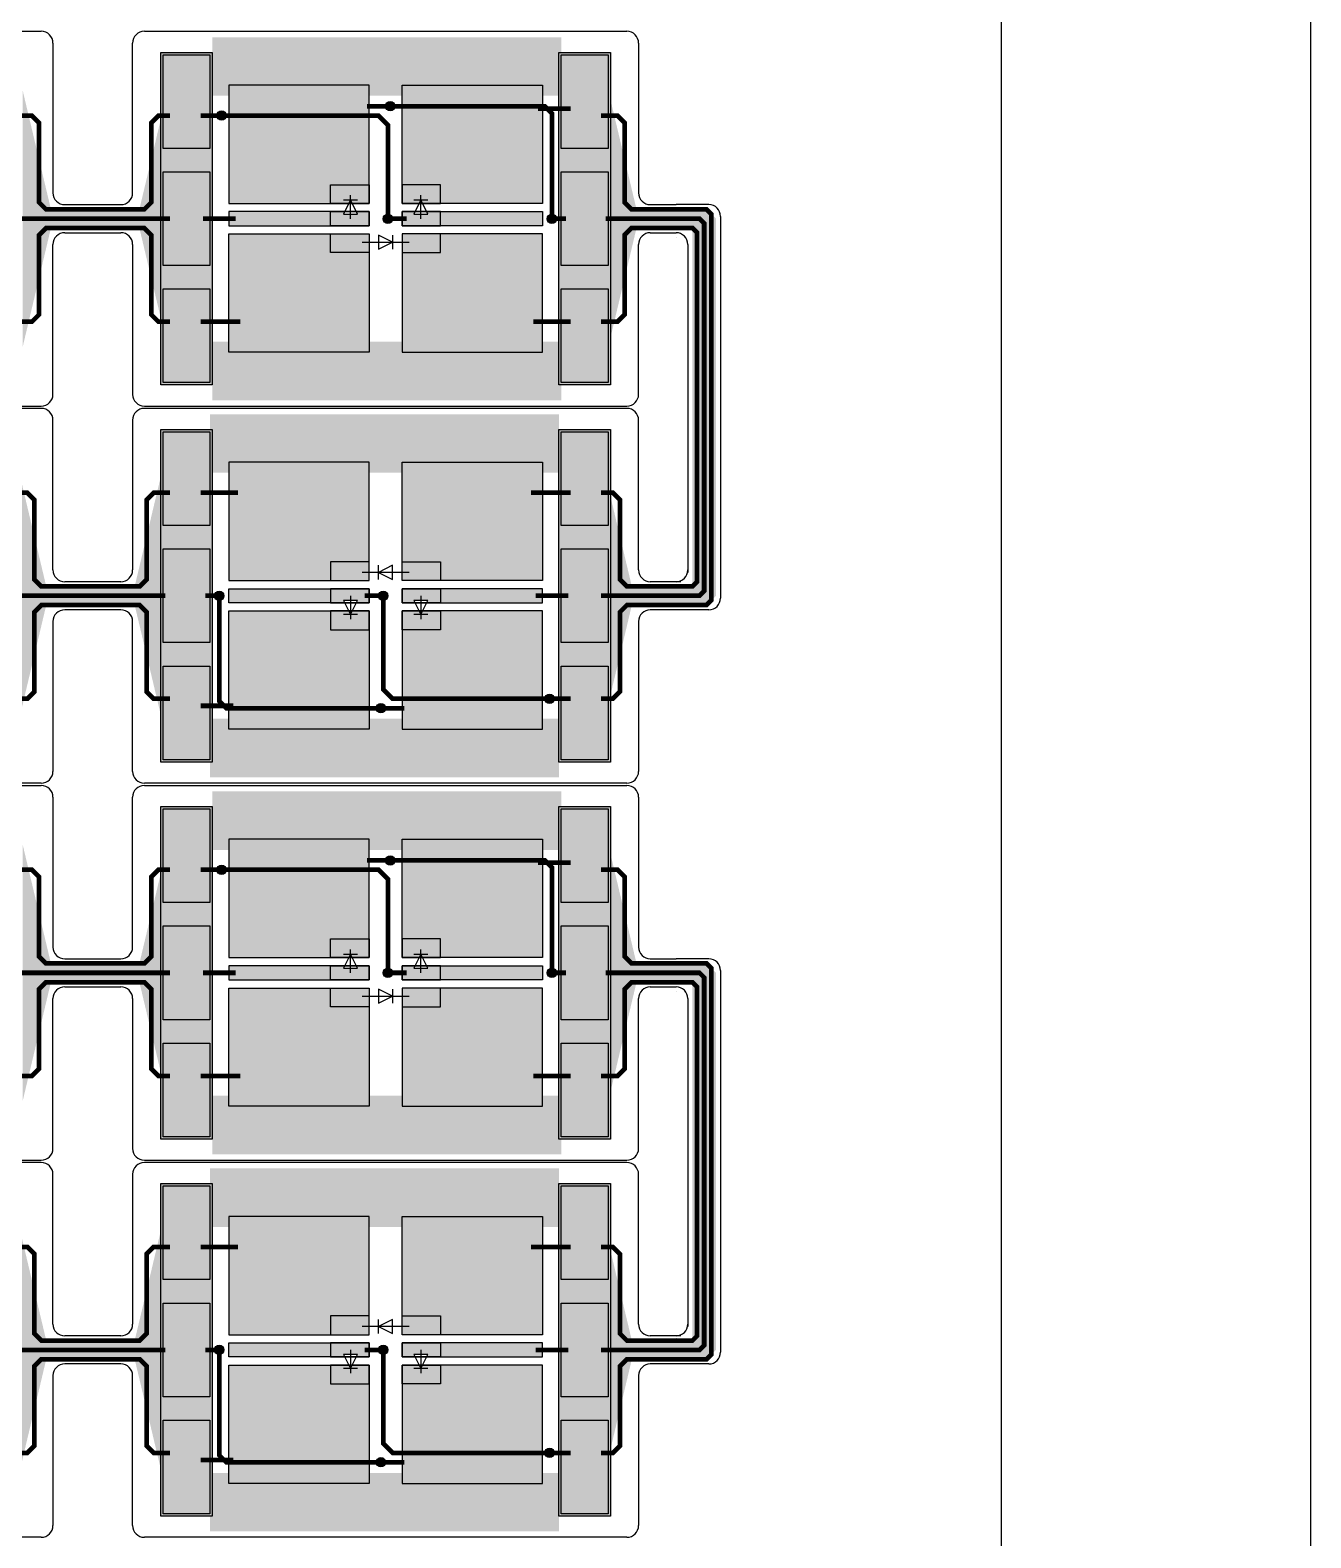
# Model space of a CAD drawing. Extents: x 1822 to 2392, y 725 to 1125.
# Drawn here: x 2337.5 to 2392.2, y 869.4 to 933.8 of the extents above; entities that cross this region are included whole.
import ezdxf

# ---------------------------------------------------------------- set-up
doc = ezdxf.new("R2010")
doc.units = 0
doc.header["$LTSCALE"] = 0.2
doc.layers.get('0').update_dxf_attribs({"linetype": 'CONTINUOUS'})
for name, color, linetype in [('BS', 1, 'CONTINUOUS'), ('Durchsteiger', 3, 'CONTINUOUS'), ('LED', 7, 'CONTINUOUS'), ('LS', 5, 'CONTINUOUS'), ('Rand', 6, 'CONTINUOUS')]:
    doc.layers.add(name, color=color, linetype=linetype)

# ---------------------------------------------------------------- blocks, each defined once
blk = doc.blocks.new('A2Q')
blk.add_lwpolyline([(0, 0), (570, 0), (570, 400), (0, 400)], close=True)

msp = doc.modelspace()

# ---------------------------------------------------------------- hatches: boundary and pattern name
at = {"layer": 'BS'}
h = msp.add_hatch(color=256, dxfattribs=at)
h.paths.add_polyline_path([(2345.2, 932.7), (2343.2, 932.7), (2343.2, 928.7), (2345.2, 928.7)])
h.paths.add_polyline_path([(2345.2, 927.7), (2343.2, 927.7), (2343.2, 923.7), (2345.2, 923.7)])
h.paths.add_polyline_path([(2345.2, 922.7), (2343.2, 922.7), (2343.2, 918.7), (2345.2, 918.7)])
h = msp.add_hatch(color=256, dxfattribs=at)
h.paths.add_polyline_path([(2362.2, 932.7), (2360.2, 932.7), (2360.2, 928.7), (2362.2, 928.7)])
h.paths.add_polyline_path([(2362.2, 927.7), (2360.2, 927.7), (2360.2, 923.7), (2362.2, 923.7)])
h.paths.add_polyline_path([(2362.2, 922.7), (2360.2, 922.7), (2360.2, 918.7), (2362.2, 918.7)])
h = msp.add_hatch(color=256, dxfattribs=at)
h.paths.add_polyline_path([(2346, 931.4), (2346, 926.35), (2350.35, 926.35), (2350.35, 927.15), (2352, 927.15), (2352, 931.4)])
h.paths.add_polyline_path([(2346, 926), (2346, 925.4), (2350.35, 925.4), (2350.35, 926)])
h.paths.add_polyline_path([(2346, 925.05), (2346, 920), (2352, 920), (2352, 924.25), (2350.35, 924.25), (2350.35, 925.05)])
h.paths.add_polyline_path([(2355.05, 925.05), (2355.05, 924.25), (2353.4, 924.25), (2353.4, 920), (2359.4, 920), (2359.4, 925.05)])
h.paths.add_polyline_path([(2355.05, 926), (2355.05, 925.4), (2359.4, 925.4), (2359.4, 926)])
h.paths.add_polyline_path([(2353.4, 931.4), (2353.4, 927.15), (2355.05, 927.15), (2355.05, 926.35), (2359.4, 926.35), (2359.4, 931.4)])
h.paths.add_polyline_path([(2353.4, 927.15), (2353.4, 926.35), (2354.125, 926.35), (2354.2, 926.5), (2354.275, 926.35), (2355.05, 926.35), (2355.05, 927.15)], flags=17)
h.paths.add_polyline_path([(2353.4, 926), (2353.4, 925.4), (2355.05, 925.4), (2355.05, 926), (2354.45, 926), (2354.5, 925.9), (2353.9, 925.9), (2353.95, 926)])
h.paths.add_polyline_path([(2353.4, 925.05), (2353.4, 924.25), (2355.05, 924.25), (2355.05, 925.05)], flags=17)
h.paths.add_polyline_path([(2350.35, 925.05), (2350.35, 924.25), (2352, 924.25), (2352, 925.05)], flags=16)
h.paths.add_polyline_path([(2350.35, 926), (2350.35, 925.4), (2352, 925.4), (2352, 926), (2351.45, 926), (2351.5, 925.9), (2350.9, 925.9), (2350.95, 926)])
h.paths.add_polyline_path([(2350.35, 927.15), (2350.35, 926.35), (2351.125, 926.35), (2351.2, 926.5), (2351.275, 926.35), (2352, 926.35), (2352, 927.15)], flags=17)
h = msp.add_hatch(color=256, dxfattribs=at)
h.paths.add_polyline_path([(2343.2, 902.6), (2345.2, 902.6), (2345.2, 906.6), (2343.2, 906.6)])
h.paths.add_polyline_path([(2343.2, 907.6), (2345.2, 907.6), (2345.2, 911.6), (2343.2, 911.6)])
h.paths.add_polyline_path([(2343.2, 912.6), (2345.2, 912.6), (2345.2, 916.6), (2343.2, 916.6)])
h = msp.add_hatch(color=256, dxfattribs=at)
h.paths.add_polyline_path([(2360.2, 902.6), (2362.2, 902.6), (2362.2, 906.6), (2360.2, 906.6)])
h.paths.add_polyline_path([(2360.2, 907.6), (2362.2, 907.6), (2362.2, 911.6), (2360.2, 911.6)])
h.paths.add_polyline_path([(2360.2, 912.6), (2362.2, 912.6), (2362.2, 916.6), (2360.2, 916.6)])
h = msp.add_hatch(color=256, dxfattribs=at)
h.paths.add_polyline_path([(2359.4, 903.9), (2359.4, 908.95), (2355.05, 908.95), (2355.05, 908.15), (2353.4, 908.15), (2353.4, 903.9)])
h.paths.add_polyline_path([(2359.4, 909.3), (2359.4, 909.9), (2355.05, 909.9), (2355.05, 909.3)])
h.paths.add_polyline_path([(2359.4, 910.25), (2359.4, 915.3), (2353.4, 915.3), (2353.4, 911.05), (2355.05, 911.05), (2355.05, 910.25)])
h.paths.add_polyline_path([(2350.35, 910.25), (2350.35, 911.05), (2352, 911.05), (2352, 915.3), (2346, 915.3), (2346, 910.25)])
h.paths.add_polyline_path([(2350.35, 909.3), (2350.35, 909.9), (2346, 909.9), (2346, 909.3)])
h.paths.add_polyline_path([(2352, 903.9), (2352, 908.15), (2350.35, 908.15), (2350.35, 908.95), (2346, 908.95), (2346, 903.9)])
h.paths.add_polyline_path([(2352, 908.15), (2352, 908.95), (2351.275, 908.95), (2351.2, 908.8), (2351.125, 908.95), (2350.35, 908.95), (2350.35, 908.15)], flags=17)
h.paths.add_polyline_path([(2352, 909.3), (2352, 909.9), (2350.35, 909.9), (2350.35, 909.3), (2350.95, 909.3), (2350.9, 909.4), (2351.5, 909.4), (2351.45, 909.3)])
h.paths.add_polyline_path([(2352, 910.25), (2352, 911.05), (2350.35, 911.05), (2350.35, 910.25)], flags=17)
h.paths.add_polyline_path([(2355.05, 910.25), (2355.05, 911.05), (2353.4, 911.05), (2353.4, 910.25)], flags=16)
h.paths.add_polyline_path([(2355.05, 909.3), (2355.05, 909.9), (2353.4, 909.9), (2353.4, 909.3), (2353.95, 909.3), (2353.9, 909.4), (2354.5, 909.4), (2354.45, 909.3)])
h.paths.add_polyline_path([(2355.05, 908.15), (2355.05, 908.95), (2354.275, 908.95), (2354.2, 908.8), (2354.125, 908.95), (2353.4, 908.95), (2353.4, 908.15)], flags=17)
h = msp.add_hatch(color=256, dxfattribs=at)
h.paths.add_polyline_path([(2345.2, 900.5), (2343.2, 900.5), (2343.2, 896.5), (2345.2, 896.5)])
h.paths.add_polyline_path([(2345.2, 895.5), (2343.2, 895.5), (2343.2, 891.5), (2345.2, 891.5)])
h.paths.add_polyline_path([(2345.2, 890.5), (2343.2, 890.5), (2343.2, 886.5), (2345.2, 886.5)])
h = msp.add_hatch(color=256, dxfattribs=at)
h.paths.add_polyline_path([(2362.2, 900.5), (2360.2, 900.5), (2360.2, 896.5), (2362.2, 896.5)])
h.paths.add_polyline_path([(2362.2, 895.5), (2360.2, 895.5), (2360.2, 891.5), (2362.2, 891.5)])
h.paths.add_polyline_path([(2362.2, 890.5), (2360.2, 890.5), (2360.2, 886.5), (2362.2, 886.5)])
h = msp.add_hatch(color=256, dxfattribs=at)
h.paths.add_polyline_path([(2346, 899.2), (2346, 894.15), (2350.35, 894.15), (2350.35, 894.95), (2352, 894.95), (2352, 899.2)])
h.paths.add_polyline_path([(2346, 893.8), (2346, 893.2), (2350.35, 893.2), (2350.35, 893.8)])
h.paths.add_polyline_path([(2346, 892.85), (2346, 887.8), (2352, 887.8), (2352, 892.05), (2350.35, 892.05), (2350.35, 892.85)])
h.paths.add_polyline_path([(2355.05, 892.85), (2355.05, 892.05), (2353.4, 892.05), (2353.4, 887.8), (2359.4, 887.8), (2359.4, 892.85)])
h.paths.add_polyline_path([(2355.05, 893.8), (2355.05, 893.2), (2359.4, 893.2), (2359.4, 893.8)])
h.paths.add_polyline_path([(2353.4, 899.2), (2353.4, 894.95), (2355.05, 894.95), (2355.05, 894.15), (2359.4, 894.15), (2359.4, 899.2)])
h.paths.add_polyline_path([(2353.4, 894.95), (2353.4, 894.15), (2354.125, 894.15), (2354.2, 894.3), (2354.275, 894.15), (2355.05, 894.15), (2355.05, 894.95)], flags=17)
h.paths.add_polyline_path([(2353.4, 893.8), (2353.4, 893.2), (2355.05, 893.2), (2355.05, 893.8), (2354.45, 893.8), (2354.5, 893.7), (2353.9, 893.7), (2353.95, 893.8)])
h.paths.add_polyline_path([(2353.4, 892.85), (2353.4, 892.05), (2355.05, 892.05), (2355.05, 892.85)], flags=17)
h.paths.add_polyline_path([(2350.35, 892.85), (2350.35, 892.05), (2352, 892.05), (2352, 892.85)], flags=16)
h.paths.add_polyline_path([(2350.35, 893.8), (2350.35, 893.2), (2352, 893.2), (2352, 893.8), (2351.45, 893.8), (2351.5, 893.7), (2350.9, 893.7), (2350.95, 893.8)])
h.paths.add_polyline_path([(2350.35, 894.95), (2350.35, 894.15), (2351.125, 894.15), (2351.2, 894.3), (2351.275, 894.15), (2352, 894.15), (2352, 894.95)], flags=17)
h = msp.add_hatch(color=256, dxfattribs=at)
h.paths.add_polyline_path([(2343.2, 870.4), (2345.2, 870.4), (2345.2, 874.4), (2343.2, 874.4)])
h.paths.add_polyline_path([(2343.2, 875.4), (2345.2, 875.4), (2345.2, 879.4), (2343.2, 879.4)])
h.paths.add_polyline_path([(2343.2, 880.4), (2345.2, 880.4), (2345.2, 884.4), (2343.2, 884.4)])
h = msp.add_hatch(color=256, dxfattribs=at)
h.paths.add_polyline_path([(2360.2, 870.4), (2362.2, 870.4), (2362.2, 874.4), (2360.2, 874.4)])
h.paths.add_polyline_path([(2360.2, 875.4), (2362.2, 875.4), (2362.2, 879.4), (2360.2, 879.4)])
h.paths.add_polyline_path([(2360.2, 880.4), (2362.2, 880.4), (2362.2, 884.4), (2360.2, 884.4)])
h = msp.add_hatch(color=256, dxfattribs=at)
h.paths.add_polyline_path([(2359.4, 871.7), (2359.4, 876.75), (2355.05, 876.75), (2355.05, 875.95), (2353.4, 875.95), (2353.4, 871.7)])
h.paths.add_polyline_path([(2359.4, 877.1), (2359.4, 877.7), (2355.05, 877.7), (2355.05, 877.1)])
h.paths.add_polyline_path([(2359.4, 878.05), (2359.4, 883.1), (2353.4, 883.1), (2353.4, 878.85), (2355.05, 878.85), (2355.05, 878.05)])
h.paths.add_polyline_path([(2350.35, 878.05), (2350.35, 878.85), (2352, 878.85), (2352, 883.1), (2346, 883.1), (2346, 878.05)])
h.paths.add_polyline_path([(2350.35, 877.1), (2350.35, 877.7), (2346, 877.7), (2346, 877.1)])
h.paths.add_polyline_path([(2352, 871.7), (2352, 875.95), (2350.35, 875.95), (2350.35, 876.75), (2346, 876.75), (2346, 871.7)])
h.paths.add_polyline_path([(2352, 875.95), (2352, 876.75), (2351.275, 876.75), (2351.2, 876.6), (2351.125, 876.75), (2350.35, 876.75), (2350.35, 875.95)], flags=17)
h.paths.add_polyline_path([(2352, 877.1), (2352, 877.7), (2350.35, 877.7), (2350.35, 877.1), (2350.95, 877.1), (2350.9, 877.2), (2351.5, 877.2), (2351.45, 877.1)])
h.paths.add_polyline_path([(2352, 878.05), (2352, 878.85), (2350.35, 878.85), (2350.35, 878.05)], flags=17)
h.paths.add_polyline_path([(2355.05, 878.05), (2355.05, 878.85), (2353.4, 878.85), (2353.4, 878.05)], flags=16)
h.paths.add_polyline_path([(2355.05, 877.1), (2355.05, 877.7), (2353.4, 877.7), (2353.4, 877.1), (2353.95, 877.1), (2353.9, 877.2), (2354.5, 877.2), (2354.45, 877.1)])
h.paths.add_polyline_path([(2355.05, 875.95), (2355.05, 876.75), (2354.275, 876.75), (2354.2, 876.6), (2354.125, 876.75), (2353.4, 876.75), (2353.4, 875.95)], flags=17)
at = {"layer": 'Durchsteiger'}
for points in [[(2345.7, 930.3, 1), (2345.7, 929.9, 1)], [(2352.9, 930.7, 1), (2352.9, 930.3, 1)], [(2352.8, 925.9, 1), (2352.8, 925.5, 1)], [(2359.8, 925.9, 1), (2359.8, 925.5, 1)], [(2345.6, 909.4, 1), (2345.6, 909.8, 1)], [(2352.6, 909.4, 1), (2352.6, 909.8, 1)], [(2359.7, 905, 1), (2359.7, 905.4, 1)], [(2352.5, 904.6, 1), (2352.5, 905, 1)], [(2345.7, 898.1, 1), (2345.7, 897.7, 1)], [(2352.9, 898.5, 1), (2352.9, 898.1, 1)], [(2352.8, 893.7, 1), (2352.8, 893.3, 1)], [(2359.8, 893.7, 1), (2359.8, 893.3, 1)], [(2345.6, 877.2, 1), (2345.6, 877.6, 1)], [(2352.6, 877.2, 1), (2352.6, 877.6, 1)], [(2359.7, 872.8, 1), (2359.7, 873.2, 1)], [(2352.5, 872.4, 1), (2352.5, 872.8, 1)]]:
    msp.add_hatch(color=256, dxfattribs=at).paths.add_polyline_path(points)
at = {"layer": 'LS'}
for points in [[(2345.3, 932.8), (2343.1, 932.8), (2343.1, 918.6), (2345.3, 918.6)], [(2362.3, 932.8), (2360.1, 932.8), (2360.1, 918.6), (2362.3, 918.6)], [(2345.3, 916.7), (2343.1, 916.7), (2343.1, 902.5), (2345.3, 902.5)], [(2362.3, 916.7), (2360.1, 916.7), (2360.1, 902.5), (2362.3, 902.5)], [(2345.3, 900.6), (2343.1, 900.6), (2343.1, 886.4), (2345.3, 886.4)], [(2362.3, 900.6), (2360.1, 900.6), (2360.1, 886.4), (2362.3, 886.4)], [(2345.3, 884.5), (2343.1, 884.5), (2343.1, 870.3), (2345.3, 870.3)], [(2362.3, 884.5), (2360.1, 884.5), (2360.1, 870.3), (2362.3, 870.3)]]:
    msp.add_hatch(color=256, dxfattribs=at).paths.add_polyline_path(points)

# ---------------------------------------------------------------- linework, layer by layer
at = {"layer": 'BS'}
for p, q in [((2352.7, 925.6), (2352.7, 925.8)), ((2352.6, 925.7), (2352.8, 925.7)), ((2352.7, 909.7), (2352.7, 909.5)), ((2352.8, 909.6), (2352.6, 909.6)), ((2352.7, 893.4), (2352.7, 893.6)), ((2352.6, 893.5), (2352.8, 893.5)), ((2352.7, 877.5), (2352.7, 877.3)), ((2352.8, 877.4), (2352.6, 877.4))]:
    msp.add_line(p, q, dxfattribs=at)
for points in [[(2343.2, 928.7), (2343.2, 932.7), (2345.2, 932.7), (2345.2, 928.7)], [(2360.2, 928.7), (2360.2, 932.7), (2362.2, 932.7), (2362.2, 928.7)], [(2352, 926.35), (2352, 931.4), (2346, 931.4), (2346, 926.35)], [(2353.4, 926.35), (2353.4, 931.4), (2359.4, 931.4), (2359.4, 926.35)], [(2343.2, 923.7), (2343.2, 927.7), (2345.2, 927.7), (2345.2, 923.7)], [(2360.2, 923.7), (2360.2, 927.7), (2362.2, 927.7), (2362.2, 923.7)], [(2350.35, 926.35), (2350.35, 927.15), (2352, 927.15), (2352, 926.35)], [(2355.05, 926.35), (2355.05, 927.15), (2353.4, 927.15), (2353.4, 926.35)], [(2352, 925.4), (2352, 926), (2346, 926), (2346, 925.4)], [(2350.35, 925.4), (2350.35, 926), (2352, 926), (2352, 925.4)], [(2355.05, 925.4), (2355.05, 926), (2353.4, 926), (2353.4, 925.4)], [(2353.4, 925.4), (2353.4, 926), (2359.4, 926), (2359.4, 925.4)], [(2352, 925.05), (2352, 920), (2346, 920), (2346, 925.05)], [(2350.35, 924.25), (2350.35, 925.05), (2352, 925.05), (2352, 924.25)], [(2355.05, 924.25), (2355.05, 925.05), (2353.4, 925.05), (2353.4, 924.25)], [(2353.4, 925.05), (2353.4, 920), (2359.4, 920), (2359.4, 925.05)], [(2343.2, 918.7), (2343.2, 922.7), (2345.2, 922.7), (2345.2, 918.7)], [(2360.2, 918.7), (2360.2, 922.7), (2362.2, 922.7), (2362.2, 918.7)], [(2345.2, 916.6), (2345.2, 912.6), (2343.2, 912.6), (2343.2, 916.6)], [(2362.2, 916.6), (2362.2, 912.6), (2360.2, 912.6), (2360.2, 916.6)], [(2352, 910.25), (2352, 915.3), (2346, 915.3), (2346, 910.25)], [(2353.4, 910.25), (2353.4, 915.3), (2359.4, 915.3), (2359.4, 910.25)], [(2345.2, 911.6), (2345.2, 907.6), (2343.2, 907.6), (2343.2, 911.6)], [(2362.2, 911.6), (2362.2, 907.6), (2360.2, 907.6), (2360.2, 911.6)], [(2350.35, 911.05), (2350.35, 910.25), (2352, 910.25), (2352, 911.05)], [(2355.05, 911.05), (2355.05, 910.25), (2353.4, 910.25), (2353.4, 911.05)], [(2352, 909.9), (2352, 909.3), (2346, 909.3), (2346, 909.9)], [(2350.35, 909.9), (2350.35, 909.3), (2352, 909.3), (2352, 909.9)], [(2355.05, 909.9), (2355.05, 909.3), (2353.4, 909.3), (2353.4, 909.9)], [(2353.4, 909.9), (2353.4, 909.3), (2359.4, 909.3), (2359.4, 909.9)], [(2352, 908.95), (2352, 903.9), (2346, 903.9), (2346, 908.95)], [(2350.35, 908.95), (2350.35, 908.15), (2352, 908.15), (2352, 908.95)], [(2355.05, 908.95), (2355.05, 908.15), (2353.4, 908.15), (2353.4, 908.95)], [(2353.4, 908.95), (2353.4, 903.9), (2359.4, 903.9), (2359.4, 908.95)], [(2345.2, 906.6), (2345.2, 902.6), (2343.2, 902.6), (2343.2, 906.6)], [(2362.2, 906.6), (2362.2, 902.6), (2360.2, 902.6), (2360.2, 906.6)], [(2343.2, 896.5), (2343.2, 900.5), (2345.2, 900.5), (2345.2, 896.5)], [(2360.2, 896.5), (2360.2, 900.5), (2362.2, 900.5), (2362.2, 896.5)], [(2352, 894.15), (2352, 899.2), (2346, 899.2), (2346, 894.15)], [(2353.4, 894.15), (2353.4, 899.2), (2359.4, 899.2), (2359.4, 894.15)], [(2343.2, 891.5), (2343.2, 895.5), (2345.2, 895.5), (2345.2, 891.5)], [(2360.2, 891.5), (2360.2, 895.5), (2362.2, 895.5), (2362.2, 891.5)], [(2350.35, 894.15), (2350.35, 894.95), (2352, 894.95), (2352, 894.15)], [(2355.05, 894.15), (2355.05, 894.95), (2353.4, 894.95), (2353.4, 894.15)], [(2352, 893.2), (2352, 893.8), (2346, 893.8), (2346, 893.2)], [(2350.35, 893.2), (2350.35, 893.8), (2352, 893.8), (2352, 893.2)], [(2355.05, 893.2), (2355.05, 893.8), (2353.4, 893.8), (2353.4, 893.2)], [(2353.4, 893.2), (2353.4, 893.8), (2359.4, 893.8), (2359.4, 893.2)], [(2352, 892.85), (2352, 887.8), (2346, 887.8), (2346, 892.85)], [(2350.35, 892.05), (2350.35, 892.85), (2352, 892.85), (2352, 892.05)], [(2355.05, 892.05), (2355.05, 892.85), (2353.4, 892.85), (2353.4, 892.05)], [(2353.4, 892.85), (2353.4, 887.8), (2359.4, 887.8), (2359.4, 892.85)], [(2343.2, 886.5), (2343.2, 890.5), (2345.2, 890.5), (2345.2, 886.5)], [(2360.2, 886.5), (2360.2, 890.5), (2362.2, 890.5), (2362.2, 886.5)], [(2345.2, 884.4), (2345.2, 880.4), (2343.2, 880.4), (2343.2, 884.4)], [(2362.2, 884.4), (2362.2, 880.4), (2360.2, 880.4), (2360.2, 884.4)], [(2352, 878.05), (2352, 883.1), (2346, 883.1), (2346, 878.05)], [(2353.4, 878.05), (2353.4, 883.1), (2359.4, 883.1), (2359.4, 878.05)], [(2345.2, 879.4), (2345.2, 875.4), (2343.2, 875.4), (2343.2, 879.4)], [(2362.2, 879.4), (2362.2, 875.4), (2360.2, 875.4), (2360.2, 879.4)], [(2350.35, 878.85), (2350.35, 878.05), (2352, 878.05), (2352, 878.85)], [(2355.05, 878.85), (2355.05, 878.05), (2353.4, 878.05), (2353.4, 878.85)], [(2352, 877.7), (2352, 877.1), (2346, 877.1), (2346, 877.7)], [(2350.35, 877.7), (2350.35, 877.1), (2352, 877.1), (2352, 877.7)], [(2355.05, 877.7), (2355.05, 877.1), (2353.4, 877.1), (2353.4, 877.7)], [(2353.4, 877.7), (2353.4, 877.1), (2359.4, 877.1), (2359.4, 877.7)], [(2352, 876.75), (2352, 871.7), (2346, 871.7), (2346, 876.75)], [(2350.35, 876.75), (2350.35, 875.95), (2352, 875.95), (2352, 876.75)], [(2355.05, 876.75), (2355.05, 875.95), (2353.4, 875.95), (2353.4, 876.75)], [(2353.4, 876.75), (2353.4, 871.7), (2359.4, 871.7), (2359.4, 876.75)], [(2345.2, 874.4), (2345.2, 870.4), (2343.2, 870.4), (2343.2, 874.4)], [(2362.2, 874.4), (2362.2, 870.4), (2360.2, 870.4), (2360.2, 874.4)]]:
    msp.add_lwpolyline(points, close=True, dxfattribs=at)
at = {"layer": 'BS', "const_width": 0.2}
for points in [[(2351.9, 930.5), (2352.8, 930.5)], [(2359.2, 930.4), (2360.6, 930.4)], [(2336.9, 930.1), (2337.6, 930.1), (2337.9, 929.8), (2337.9, 926.4), (2338.2, 926.1), (2340.1, 926.1)], [(2340.1, 926.1), (2342.4, 926.1), (2342.7, 926.4), (2342.7, 929.8), (2343, 930.1), (2343.5, 930.1)], [(2345.6, 930.1), (2344.8, 930.1)], [(2361.9, 930.1), (2362.6, 930.1), (2362.9, 929.8), (2362.9, 926.4), (2363.2, 926.1), (2365.1, 926.1)], [(2337.1, 925.7), (2340.1, 925.7)], [(2340.1, 925.7), (2343.5, 925.7)], [(2344.9, 925.7), (2346.3, 925.7)], [(2352.9, 925.7), (2353.6, 925.7)], [(2359.9, 925.7), (2360.4, 925.7)], [(2362.1, 925.7), (2365.1, 925.7)], [(2365.1, 926.1), (2366.4, 926.1), (2366.6, 925.9), (2366.6, 909.4), (2366.4, 909.2), (2365.1, 909.2)], [(2365.1, 925.7), (2366.1, 925.7), (2366.3, 925.5), (2366.3, 909.8), (2366.1, 909.6), (2365.1, 909.6)], [(2336.9, 921.3), (2337.6, 921.3), (2337.9, 921.6), (2337.9, 925), (2338.2, 925.3), (2340.1, 925.3)], [(2340.1, 925.3), (2342.4, 925.3), (2342.7, 925), (2342.7, 921.6), (2343, 921.3), (2343.5, 921.3)], [(2361.9, 921.3), (2362.6, 921.3), (2362.9, 921.6), (2362.9, 925), (2363.2, 925.3), (2365.1, 925.3)], [(2365.1, 925.3), (2365.8, 925.3), (2366, 925.1), (2366, 910.2), (2365.8, 910), (2365.1, 910)], [(2344.8, 921.3), (2346.5, 921.3)], [(2359, 921.3), (2360.6, 921.3)], [(2340.3, 910), (2338, 910), (2337.7, 910.3), (2337.7, 913.7), (2337.4, 914), (2336.9, 914)], [(2343.5, 914), (2342.8, 914), (2342.5, 913.7), (2342.5, 910.3), (2342.2, 910), (2340.3, 910)], [(2346.4, 914), (2344.8, 914)], [(2360.6, 914), (2358.9, 914)], [(2365.3, 910), (2363, 910), (2362.7, 910.3), (2362.7, 913.7), (2362.4, 914), (2361.9, 914)], [(2340.3, 909.6), (2336.9, 909.6)], [(2343.3, 909.6), (2340.3, 909.6)], [(2345.5, 909.6), (2345, 909.6)], [(2352.5, 909.6), (2351.8, 909.6)], [(2360.5, 909.6), (2359.1, 909.6)], [(2365.3, 909.6), (2361.9, 909.6)], [(2340.3, 909.2), (2338, 909.2), (2337.7, 908.9), (2337.7, 905.5), (2337.4, 905.2), (2336.9, 905.2)], [(2343.5, 905.2), (2342.8, 905.2), (2342.5, 905.5), (2342.5, 908.9), (2342.2, 909.2), (2340.3, 909.2)], [(2365.3, 909.2), (2363, 909.2), (2362.7, 908.9), (2362.7, 905.5), (2362.4, 905.2), (2361.9, 905.2)], [(2359.8, 905.2), (2360.6, 905.2)], [(2346.2, 904.9), (2344.8, 904.9)], [(2353.5, 904.8), (2352.6, 904.8)], [(2351.9, 898.3), (2352.8, 898.3)], [(2359.2, 898.2), (2360.6, 898.2)], [(2336.9, 897.9), (2337.6, 897.9), (2337.9, 897.6), (2337.9, 894.2), (2338.2, 893.9), (2340.1, 893.9)], [(2340.1, 893.9), (2342.4, 893.9), (2342.7, 894.2), (2342.7, 897.6), (2343, 897.9), (2343.5, 897.9)], [(2345.6, 897.9), (2344.8, 897.9)], [(2361.9, 897.9), (2362.6, 897.9), (2362.9, 897.6), (2362.9, 894.2), (2363.2, 893.9), (2365.1, 893.9)], [(2337.1, 893.5), (2340.1, 893.5)], [(2340.1, 893.5), (2343.5, 893.5)], [(2344.9, 893.5), (2346.3, 893.5)], [(2352.9, 893.5), (2353.6, 893.5)], [(2359.9, 893.5), (2360.4, 893.5)], [(2362.1, 893.5), (2365.1, 893.5)], [(2365.1, 893.9), (2366.4, 893.9), (2366.6, 893.7), (2366.6, 877.2), (2366.4, 877), (2365.1, 877)], [(2365.1, 893.5), (2366.1, 893.5), (2366.3, 893.3), (2366.3, 877.6), (2366.1, 877.4), (2365.1, 877.4)], [(2336.9, 889.1), (2337.6, 889.1), (2337.9, 889.4), (2337.9, 892.8), (2338.2, 893.1), (2340.1, 893.1)], [(2340.1, 893.1), (2342.4, 893.1), (2342.7, 892.8), (2342.7, 889.4), (2343, 889.1), (2343.5, 889.1)], [(2361.9, 889.1), (2362.6, 889.1), (2362.9, 889.4), (2362.9, 892.8), (2363.2, 893.1), (2365.1, 893.1)], [(2365.1, 893.1), (2365.8, 893.1), (2366, 892.9), (2366, 878), (2365.8, 877.8), (2365.1, 877.8)], [(2344.8, 889.1), (2346.5, 889.1)], [(2359, 889.1), (2360.6, 889.1)], [(2340.3, 877.8), (2338, 877.8), (2337.7, 878.1), (2337.7, 881.5), (2337.4, 881.8), (2336.9, 881.8)], [(2343.5, 881.8), (2342.8, 881.8), (2342.5, 881.5), (2342.5, 878.1), (2342.2, 877.8), (2340.3, 877.8)], [(2346.4, 881.8), (2344.8, 881.8)], [(2360.6, 881.8), (2358.9, 881.8)], [(2365.3, 877.8), (2363, 877.8), (2362.7, 878.1), (2362.7, 881.5), (2362.4, 881.8), (2361.9, 881.8)], [(2340.3, 877.4), (2336.9, 877.4)], [(2343.3, 877.4), (2340.3, 877.4)], [(2345.5, 877.4), (2345, 877.4)], [(2352.5, 877.4), (2351.8, 877.4)], [(2360.5, 877.4), (2359.1, 877.4)], [(2365.3, 877.4), (2361.9, 877.4)], [(2340.3, 877), (2338, 877), (2337.7, 876.7), (2337.7, 873.3), (2337.4, 873), (2336.9, 873)], [(2343.5, 873), (2342.8, 873), (2342.5, 873.3), (2342.5, 876.7), (2342.2, 877), (2340.3, 877)], [(2365.3, 877), (2363, 877), (2362.7, 876.7), (2362.7, 873.3), (2362.4, 873), (2361.9, 873)], [(2359.8, 873), (2360.6, 873)], [(2346.2, 872.7), (2344.8, 872.7)], [(2353.5, 872.6), (2352.6, 872.6)]]:
    msp.add_lwpolyline(points, dxfattribs=at)
at = {"layer": 'Durchsteiger'}
for centre in [(2345.7, 930.1), (2352.9, 930.5), (2352.8, 925.7), (2359.8, 925.7), (2345.6, 909.6), (2352.6, 909.6), (2359.7, 905.2), (2352.5, 904.8), (2345.7, 897.9), (2352.9, 898.3), (2352.8, 893.5), (2359.8, 893.5), (2345.6, 877.4), (2352.6, 877.4), (2359.7, 873), (2352.5, 872.6)]:
    msp.add_circle(centre, 0.2, dxfattribs=at)
at = {"layer": 'LED'}
for p, q in [((2351.2, 926.5), (2350.9, 925.9)), ((2350.9, 926.5), (2351.5, 926.5)), ((2351.2, 925.7), (2351.2, 926.7)), ((2351.5, 925.9), (2351.2, 926.5)), ((2354.2, 926.5), (2353.9, 925.9)), ((2353.9, 926.5), (2354.5, 926.5)), ((2354.2, 925.7), (2354.2, 926.7)), ((2354.5, 925.9), (2354.2, 926.5)), ((2350.9, 925.9), (2351.5, 925.9)), ((2353.9, 925.9), (2354.5, 925.9)), ((2351.7, 924.7), (2353.7, 924.7)), ((2352.4, 925), (2352.4, 924.4)), ((2353, 924.7), (2352.4, 925)), ((2352.4, 924.4), (2353, 924.7)), ((2353, 925), (2353, 924.4)), ((2353.7, 910.6), (2351.7, 910.6)), ((2353, 910.9), (2352.4, 910.6)), ((2352.4, 910.3), (2352.4, 910.9)), ((2352.4, 910.6), (2353, 910.3)), ((2353, 910.3), (2353, 910.9)), ((2351.5, 909.4), (2350.9, 909.4)), ((2350.9, 909.4), (2351.2, 908.8)), ((2351.2, 909.6), (2351.2, 908.6)), ((2351.2, 908.8), (2351.5, 909.4)), ((2354.5, 909.4), (2353.9, 909.4)), ((2353.9, 909.4), (2354.2, 908.8)), ((2354.2, 909.6), (2354.2, 908.6)), ((2354.2, 908.8), (2354.5, 909.4)), ((2351.5, 908.8), (2350.9, 908.8)), ((2354.5, 908.8), (2353.9, 908.8)), ((2351.2, 894.3), (2350.9, 893.7)), ((2350.9, 894.3), (2351.5, 894.3)), ((2351.2, 893.5), (2351.2, 894.5)), ((2351.5, 893.7), (2351.2, 894.3)), ((2354.2, 894.3), (2353.9, 893.7)), ((2353.9, 894.3), (2354.5, 894.3)), ((2354.2, 893.5), (2354.2, 894.5)), ((2354.5, 893.7), (2354.2, 894.3)), ((2350.9, 893.7), (2351.5, 893.7)), ((2353.9, 893.7), (2354.5, 893.7)), ((2351.7, 892.5), (2353.7, 892.5)), ((2352.4, 892.8), (2352.4, 892.2)), ((2353, 892.5), (2352.4, 892.8)), ((2352.4, 892.2), (2353, 892.5)), ((2353, 892.8), (2353, 892.2)), ((2353.7, 878.4), (2351.7, 878.4)), ((2353, 878.7), (2352.4, 878.4)), ((2352.4, 878.1), (2352.4, 878.7)), ((2352.4, 878.4), (2353, 878.1)), ((2353, 878.1), (2353, 878.7)), ((2351.5, 877.2), (2350.9, 877.2)), ((2350.9, 877.2), (2351.2, 876.6)), ((2351.2, 877.4), (2351.2, 876.4)), ((2351.2, 876.6), (2351.5, 877.2)), ((2354.5, 877.2), (2353.9, 877.2)), ((2353.9, 877.2), (2354.2, 876.6)), ((2354.2, 877.4), (2354.2, 876.4)), ((2354.2, 876.6), (2354.5, 877.2)), ((2351.5, 876.6), (2350.9, 876.6)), ((2354.5, 876.6), (2353.9, 876.6))]:
    msp.add_line(p, q, dxfattribs=at)
at = {"layer": 'LS'}
for points, const_width in [([(2345.3, 932.2), (2360.2, 932.2)], 2.5), ([(2353, 930.5), (2359.5, 930.5), (2359.8, 930.2), (2359.8, 926), (2359.8, 925.8)], 0.2), ([(2345.8, 930.1), (2347.9, 930.1), (2352.4, 930.1), (2352.8, 929.7), (2352.8, 925.8)], 0.2), ([(2338.4, 925.7), (2340.1, 925.7)], 0.9), ([(2340.1, 925.7), (2342.2, 925.7)], 0.9), ([(2363.4, 925.7), (2365.1, 925.7)], 0.9), ([(2365.1, 925.7), (2366.1, 925.7), (2366.3, 925.5), (2366.3, 909.8), (2366.1, 909.6), (2365.1, 909.6)], 1), ([(2345.3, 919.2), (2360.2, 919.2)], 2.5), ([(2360.1, 916.1), (2345.2, 916.1)], 2.5), ([(2340.3, 909.6), (2338.2, 909.6)], 0.9), ([(2342, 909.6), (2340.3, 909.6)], 0.9), ([(2365.3, 909.6), (2363.2, 909.6)], 0.9), ([(2352.4, 904.8), (2345.9, 904.8), (2345.6, 905.1), (2345.6, 909.3), (2345.6, 909.5)], 0.2), ([(2359.6, 905.2), (2357.5, 905.2), (2353, 905.2), (2352.6, 905.6), (2352.6, 909.5)], 0.2), ([(2360.1, 903.1), (2345.2, 903.1)], 2.5), ([(2345.3, 900), (2360.2, 900)], 2.5), ([(2353, 898.3), (2359.5, 898.3), (2359.8, 898), (2359.8, 893.8), (2359.8, 893.6)], 0.2), ([(2345.8, 897.9), (2347.9, 897.9), (2352.4, 897.9), (2352.8, 897.5), (2352.8, 893.6)], 0.2), ([(2338.4, 893.5), (2340.1, 893.5)], 0.9), ([(2340.1, 893.5), (2342.2, 893.5)], 0.9), ([(2363.4, 893.5), (2365.1, 893.5)], 0.9), ([(2365.1, 893.5), (2366.1, 893.5), (2366.3, 893.3), (2366.3, 877.6), (2366.1, 877.4), (2365.1, 877.4)], 1), ([(2345.3, 887), (2360.2, 887)], 2.5), ([(2360.1, 883.9), (2345.2, 883.9)], 2.5), ([(2340.3, 877.4), (2338.2, 877.4)], 0.9), ([(2342, 877.4), (2340.3, 877.4)], 0.9), ([(2365.3, 877.4), (2363.2, 877.4)], 0.9), ([(2352.4, 872.6), (2345.9, 872.6), (2345.6, 872.9), (2345.6, 877.1), (2345.6, 877.3)], 0.2), ([(2359.6, 873), (2357.5, 873), (2353, 873), (2352.6, 873.4), (2352.6, 877.3)], 0.2), ([(2360.1, 870.9), (2345.2, 870.9)], 2.5)]:
    msp.add_lwpolyline(points, dxfattribs=dict(at, const_width=const_width))
for points in [[(2338.4, 925.7, 0.9, 11, 0), (2337.2, 925.7, 15, 15, 0)], [(2342.2, 925.7, 0.9, 11, 0), (2343.4, 925.7, 15, 15, 0)], [(2363.4, 925.7, 0.9, 11, 0), (2362.2, 925.7, 15, 15, 0)], [(2338.2, 909.6, 0.9, 11, 0), (2337, 909.6, 15, 15, 0)], [(2342, 909.6, 0.9, 11, 0), (2343.2, 909.6, 15, 15, 0)], [(2363.2, 909.6, 0.9, 11, 0), (2362, 909.6, 15, 15, 0)], [(2338.4, 893.5, 0.9, 11, 0), (2337.2, 893.5, 15, 15, 0)], [(2342.2, 893.5, 0.9, 11, 0), (2343.4, 893.5, 15, 15, 0)], [(2363.4, 893.5, 0.9, 11, 0), (2362.2, 893.5, 15, 15, 0)], [(2338.2, 877.4, 0.9, 11, 0), (2337, 877.4, 15, 15, 0)], [(2342, 877.4, 0.9, 11, 0), (2343.2, 877.4, 15, 15, 0)], [(2363.2, 877.4, 0.9, 11, 0), (2362, 877.4, 15, 15, 0)]]:
    msp.add_lwpolyline(points, format="xyseb", dxfattribs=at)
for points in [[(2343.1, 918.6), (2343.1, 932.8), (2345.3, 932.8), (2345.3, 918.6)], [(2360.1, 918.6), (2360.1, 932.8), (2362.3, 932.8), (2362.3, 918.6)], [(2345.3, 916.7), (2345.3, 902.5), (2343.1, 902.5), (2343.1, 916.7)], [(2362.3, 916.7), (2362.3, 902.5), (2360.1, 902.5), (2360.1, 916.7)], [(2343.1, 886.4), (2343.1, 900.6), (2345.3, 900.6), (2345.3, 886.4)], [(2360.1, 886.4), (2360.1, 900.6), (2362.3, 900.6), (2362.3, 886.4)], [(2345.3, 884.5), (2345.3, 870.3), (2343.1, 870.3), (2343.1, 884.5)], [(2362.3, 884.5), (2362.3, 870.3), (2360.1, 870.3), (2360.1, 884.5)]]:
    msp.add_lwpolyline(points, close=True, dxfattribs=at)
at = {"layer": 'Rand'}
for p, q in [((2317.4, 933.7), (2338, 933.7)), ((2342.4, 933.7), (2363, 933.7)), ((2338.5, 933.2), (2338.5, 926.8)), ((2341.9, 926.8), (2341.9, 933.2)), ((2363.5, 933.2), (2363.5, 926.8)), ((2339, 926.3), (2340.1, 926.3)), ((2339, 926.3), (2340.1, 926.3)), ((2340.1, 926.3), (2341.4, 926.3)), ((2340.1, 926.3), (2341.4, 926.3)), ((2364, 926.3), (2365.1, 926.3)), ((2364, 926.3), (2365.1, 926.3)), ((2366.5, 926.3), (2365.1, 926.3)), ((2367, 925.8), (2367, 909.5)), ((2339, 925.1), (2340.1, 925.1)), ((2339, 925.1), (2340.1, 925.1)), ((2340.1, 925.1), (2341.4, 925.1)), ((2340.1, 925.1), (2341.4, 925.1)), ((2364, 925.1), (2365.1, 925.1)), ((2364, 925.1), (2365.1, 925.1)), ((2338.5, 918.2), (2338.5, 924.6)), ((2341.9, 924.6), (2341.9, 918.2)), ((2363.5, 918.2), (2363.5, 924.6)), ((2365.1, 924.9), (2365.1, 924.9)), ((2365.6, 924.6), (2365.6, 910.6)), ((2317.4, 917.7), (2338, 917.7)), ((2338, 917.6), (2317.4, 917.6)), ((2342.4, 917.7), (2363, 917.7)), ((2363, 917.6), (2342.4, 917.6)), ((2338.5, 910.7), (2338.5, 917.1)), ((2341.9, 917.1), (2341.9, 910.7)), ((2363.5, 910.7), (2363.5, 917.1)), ((2340.3, 910.2), (2339, 910.2)), ((2340.3, 910.2), (2339, 910.2)), ((2341.4, 910.2), (2340.3, 910.2)), ((2341.4, 910.2), (2340.3, 910.2)), ((2365.3, 910.2), (2364, 910.2)), ((2365.3, 910.2), (2364, 910.2)), ((2365.1, 910.1), (2365.1, 910.1)), ((2340.3, 909), (2339, 909)), ((2340.3, 909), (2339, 909)), ((2341.4, 909), (2340.3, 909)), ((2341.4, 909), (2340.3, 909)), ((2365.3, 909), (2364, 909)), ((2365.3, 909), (2364, 909)), ((2366.5, 909), (2365.1, 909)), ((2338.5, 908.5), (2338.5, 902.1)), ((2341.9, 902.1), (2341.9, 908.5)), ((2363.5, 908.5), (2363.5, 902.1)), ((2338, 901.6), (2317.4, 901.6)), ((2317.4, 901.5), (2338, 901.5)), ((2363, 901.6), (2342.4, 901.6)), ((2342.4, 901.5), (2363, 901.5)), ((2338.5, 901), (2338.5, 894.6)), ((2341.9, 894.6), (2341.9, 901)), ((2363.5, 901), (2363.5, 894.6)), ((2339, 894.1), (2340.1, 894.1)), ((2339, 894.1), (2340.1, 894.1)), ((2340.1, 894.1), (2341.4, 894.1)), ((2340.1, 894.1), (2341.4, 894.1)), ((2364, 894.1), (2365.1, 894.1)), ((2364, 894.1), (2365.1, 894.1)), ((2366.5, 894.1), (2365.1, 894.1)), ((2367, 893.6), (2367, 877.3)), ((2339, 892.9), (2340.1, 892.9)), ((2339, 892.9), (2340.1, 892.9)), ((2340.1, 892.9), (2341.4, 892.9)), ((2340.1, 892.9), (2341.4, 892.9)), ((2364, 892.9), (2365.1, 892.9)), ((2364, 892.9), (2365.1, 892.9)), ((2338.5, 886), (2338.5, 892.4)), ((2341.9, 892.4), (2341.9, 886)), ((2363.5, 886), (2363.5, 892.4)), ((2365.1, 892.7), (2365.1, 892.7)), ((2365.6, 892.4), (2365.6, 878.4)), ((2317.4, 885.5), (2338, 885.5)), ((2338, 885.4), (2317.4, 885.4)), ((2342.4, 885.5), (2363, 885.5)), ((2363, 885.4), (2342.4, 885.4)), ((2338.5, 878.5), (2338.5, 884.9)), ((2341.9, 884.9), (2341.9, 878.5)), ((2363.5, 878.5), (2363.5, 884.9)), ((2340.3, 878), (2339, 878)), ((2340.3, 878), (2339, 878)), ((2341.4, 878), (2340.3, 878)), ((2341.4, 878), (2340.3, 878)), ((2365.3, 878), (2364, 878)), ((2365.3, 878), (2364, 878)), ((2365.1, 877.9), (2365.1, 877.9)), ((2340.3, 876.8), (2339, 876.8)), ((2340.3, 876.8), (2339, 876.8)), ((2341.4, 876.8), (2340.3, 876.8)), ((2341.4, 876.8), (2340.3, 876.8)), ((2365.3, 876.8), (2364, 876.8)), ((2365.3, 876.8), (2364, 876.8)), ((2366.5, 876.8), (2365.1, 876.8)), ((2338.5, 876.3), (2338.5, 869.9)), ((2341.9, 869.9), (2341.9, 876.3)), ((2363.5, 876.3), (2363.5, 869.9)), ((2338, 869.4), (2317.4, 869.4)), ((2363, 869.4), (2342.4, 869.4))]:
    msp.add_line(p, q, dxfattribs=at)
msp.add_lwpolyline([(1879, 735.1), (2379, 735.1), (2379, 1035.1), (1879, 1035.1)], close=True, dxfattribs=at)
for centre, start, end in [((2338, 933.2), 0, 90), ((2342.4, 933.2), 90, 180), ((2363, 933.2), 0, 90), ((2339, 926.8), 180, 270), ((2341.4, 926.8), 270, 0), ((2364, 926.8), 180, 270), ((2366.5, 925.8), 0, 90), ((2339, 924.6), 90, 180), ((2341.4, 924.6), 0, 90), ((2364, 924.6), 90, 180), ((2365.1, 924.6), 0, 90), ((2338, 918.2), 270, 0), ((2342.4, 918.2), 180, 270), ((2363, 918.2), 270, 0), ((2338, 917.1), 0, 90), ((2342.4, 917.1), 90, 180), ((2363, 917.1), 0, 90), ((2339, 910.7), 180, 270), ((2341.4, 910.7), 270, 0), ((2364, 910.7), 180, 270), ((2365.1, 910.7), 270, 0), ((2339, 908.5), 90, 180), ((2341.4, 908.5), 0, 90), ((2364, 908.5), 90, 180), ((2366.5, 909.5), 270, 0), ((2338, 902.1), 270, 0), ((2342.4, 902.1), 180, 270), ((2363, 902.1), 270, 0), ((2338, 901), 0, 90), ((2342.4, 901), 90, 180), ((2363, 901), 0, 90), ((2339, 894.6), 180, 270), ((2341.4, 894.6), 270, 0), ((2364, 894.6), 180, 270), ((2366.5, 893.6), 0, 90), ((2339, 892.4), 90, 180), ((2341.4, 892.4), 0, 90), ((2364, 892.4), 90, 180), ((2365.1, 892.4), 0, 90), ((2338, 886), 270, 0), ((2342.4, 886), 180, 270), ((2363, 886), 270, 0), ((2338, 884.9), 0, 90), ((2342.4, 884.9), 90, 180), ((2363, 884.9), 0, 90), ((2339, 878.5), 180, 270), ((2341.4, 878.5), 270, 0), ((2364, 878.5), 180, 270), ((2365.1, 878.5), 270, 0), ((2339, 876.3), 90, 180), ((2341.4, 876.3), 0, 90), ((2364, 876.3), 90, 180), ((2366.5, 877.3), 270, 0), ((2338, 869.9), 270, 0), ((2342.4, 869.9), 180, 270), ((2363, 869.9), 270, 0)]:
    msp.add_arc(centre, 0.5, start, end, dxfattribs=at)

# ---------------------------------------------------------------- block references
at = {"layer": 'LS'}
msp.add_blockref('A2Q', (1822.2, 725.2), dxfattribs=at)

doc.saveas('drawing.dxf')
